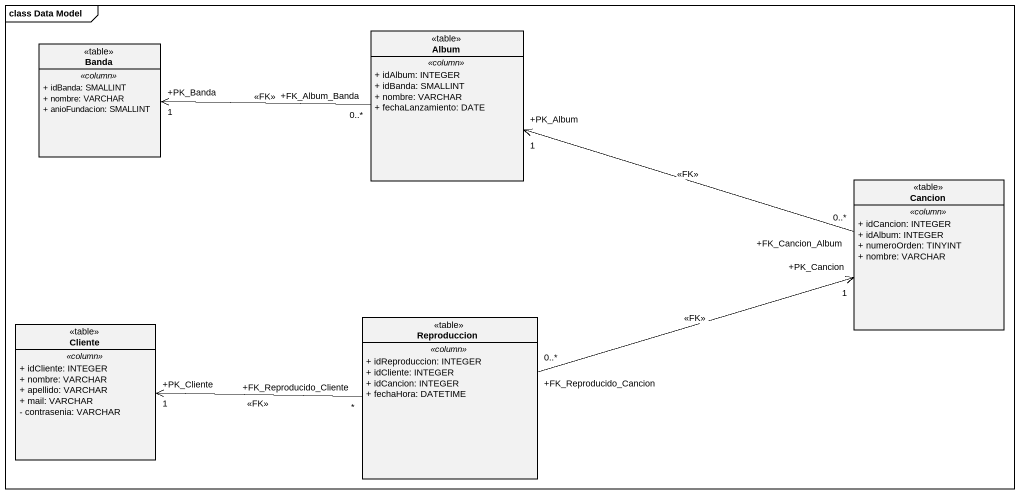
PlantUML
@startuml
mainframe class Data Model
hide circle
hide empty members
skinparam classAttributeIconSize 0
class Album <<table>> {
  .. <<column>> ..
  + idAlbum: INTEGER
  + idBanda: SMALLINT
  + nombre: VARCHAR
  + fechaLanzamiento: DATE
}
class Banda <<table>> {
  .. <<column>> ..
  + idBanda: SMALLINT
  + nombre: VARCHAR
  + anioFundacion: SMALLINT
}
class Cancion <<table>> {
  .. <<column>> ..
  + idCancion: INTEGER
  + idAlbum: INTEGER
  + numeroOrden: TINYINT
  + nombre: VARCHAR
}
class Cliente <<table>> {
  .. <<column>> ..
  + idCliente: INTEGER
  + nombre: VARCHAR
  + apellido: VARCHAR
  + mail: VARCHAR
  - contrasenia: VARCHAR
}
class Reproduccion <<table>> {
  .. <<column>> ..
  + idReproduccion: INTEGER
  + idCliente: INTEGER
  + idCancion: INTEGER
  + fechaHora: DATETIME
}
Album "+FK_Album_Banda\n0..*" -left-> "+PK_Banda\n1" Banda : <<FK>>
Cancion "+FK_Cancion_Album\n0..*" -left-> "+PK_Album\n1" Album : <<FK>>
Reproduccion "+FK_Reproducido_Cancion\n0..*" -right-> "+PK_Cancion\n1" Cancion : <<FK>>
Reproduccion "+FK_Reproducido_Cliente\n*" -left-> "+PK_Cliente\n1" Cliente : <<FK>>
@enduml
